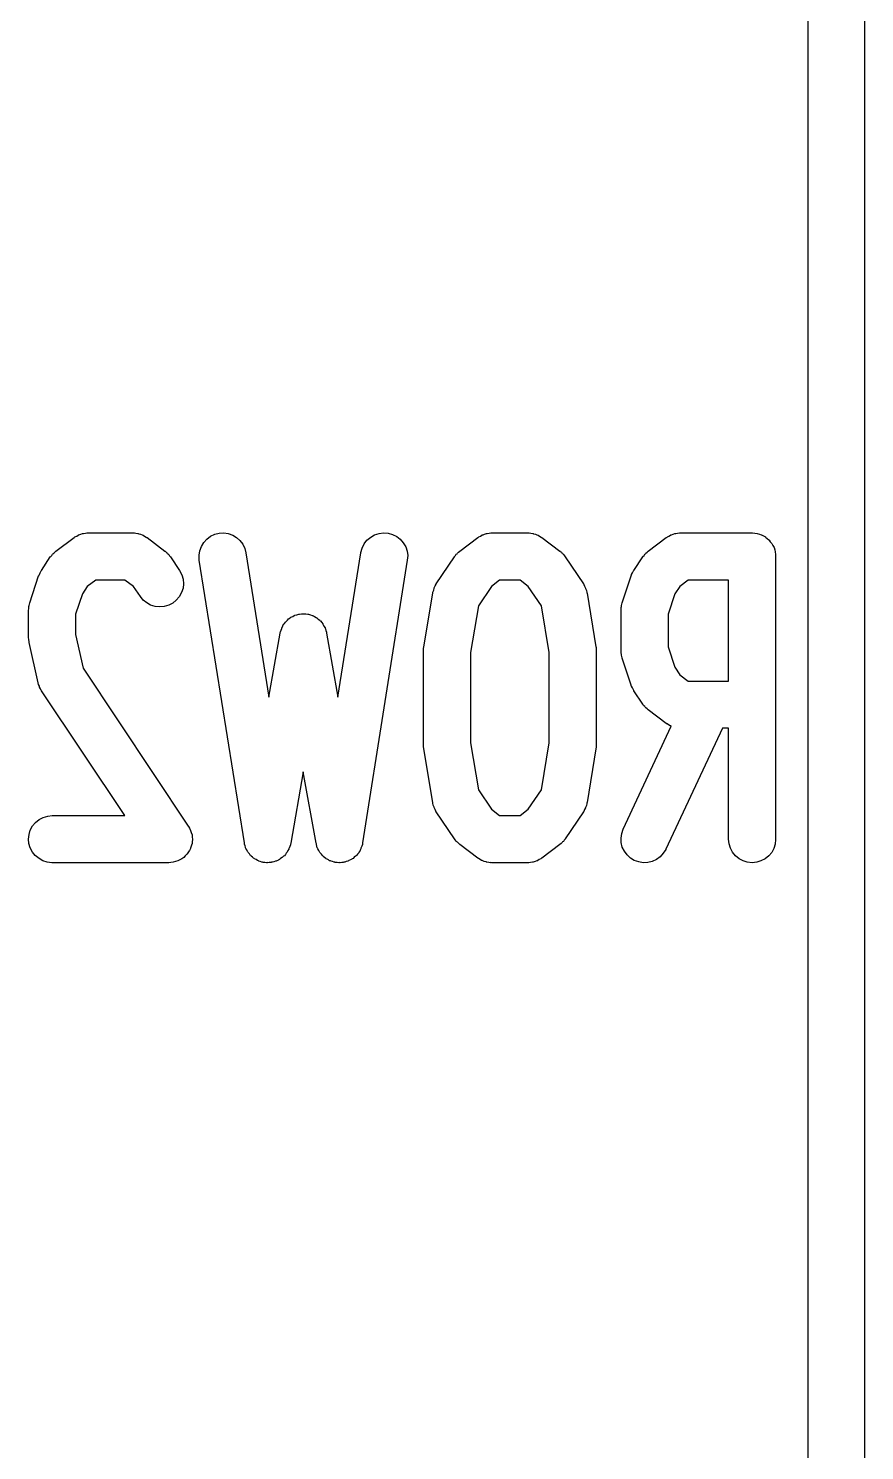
# Model space of a CAD drawing. Extents: x 85 to 230, y -159 to -77.
# Drawn here: x 205.582 to 207.8, y -100.879 to -97.106 of the extents above; entities that cross this region are included whole.
import ezdxf

# ---------------------------------------------------------------- set-up
doc = ezdxf.new("R2010")
doc.units = 0
doc.header["$MEASUREMENT"] = 0
doc.layers.add('BLACK', color=7, linetype='CONTINUOUS')

msp = doc.modelspace()

# ---------------------------------------------------------------- linework, layer by layer
at = {"layer": 'BLACK', "linetype": 'CONTINUOUS'}
for p, q in [((207.65, -107.677), (207.65, -77.2042)), ((207.8, -77.2755), (207.8, -107.606)), ((205.655, -98.4925), (205.703, -98.4568)), ((205.703, -98.4563), (205.704, -98.4556)), ((205.703, -98.4568), (205.703, -98.4563)), ((205.704, -98.4556), (205.705, -98.4547)), ((205.705, -98.4547), (205.71, -98.4525)), ((205.71, -98.4525), (205.714, -98.4501)), ((205.714, -98.4501), (205.715, -98.4496)), ((205.715, -98.4496), (205.716, -98.449)), ((205.716, -98.449), (205.721, -98.4476)), ((205.721, -98.4476), (205.725, -98.4461)), ((205.725, -98.4461), (205.727, -98.4459)), ((205.727, -98.4459), (205.728, -98.4455)), ((205.728, -98.4455), (205.733, -98.445)), ((205.733, -98.445), (205.737, -98.4444)), ((205.737, -98.4444), (205.739, -98.4444)), ((205.739, -98.4444), (205.74, -98.4443)), ((205.74, -98.4443), (205.859, -98.4443)), ((205.859, -98.4443), (205.86, -98.4443)), ((205.86, -98.4443), (205.861, -98.4445)), ((205.861, -98.4445), (205.863, -98.4444)), ((205.863, -98.4444), (205.867, -98.4451)), ((205.867, -98.4451), (205.872, -98.4457)), ((205.872, -98.4457), (205.873, -98.4461)), ((205.873, -98.4461), (205.875, -98.4463)), ((205.875, -98.4463), (205.879, -98.4479)), ((205.879, -98.4479), (205.884, -98.4493)), ((205.884, -98.4493), (205.885, -98.45)), ((205.885, -98.45), (205.886, -98.4505)), ((205.886, -98.4505), (205.89, -98.4529)), ((205.89, -98.4529), (205.894, -98.4552)), ((205.894, -98.4552), (205.895, -98.4561)), ((205.895, -98.4561), (205.897, -98.4568)), ((205.897, -98.4568), (205.944, -98.4925)), ((206.041, -98.48), (206.047, -98.4695)), ((206.047, -98.4695), (206.055, -98.4605)), ((206.055, -98.4605), (206.065, -98.4532)), ((206.065, -98.4532), (206.076, -98.448)), ((206.076, -98.448), (206.088, -98.445)), ((206.088, -98.445), (206.1, -98.4444)), ((206.1, -98.4444), (206.112, -98.4461)), ((206.112, -98.4461), (206.124, -98.4501)), ((206.124, -98.4501), (206.134, -98.4563)), ((206.134, -98.4563), (206.143, -98.4645)), ((206.143, -98.4645), (206.151, -98.4742)), ((206.151, -98.4742), (206.156, -98.4852)), ((206.467, -98.4844), (206.473, -98.4735)), ((206.473, -98.4735), (206.48, -98.4638)), ((206.48, -98.4638), (206.49, -98.4558)), ((206.49, -98.4558), (206.5, -98.4498)), ((206.5, -98.4498), (206.512, -98.4459)), ((206.512, -98.4459), (206.524, -98.4443)), ((206.524, -98.4443), (206.536, -98.4451)), ((206.536, -98.4451), (206.548, -98.4483)), ((206.548, -98.4483), (206.559, -98.4537)), ((206.559, -98.4537), (206.568, -98.4611)), ((206.568, -98.4611), (206.576, -98.4703)), ((206.576, -98.4703), (206.583, -98.4808)), ((206.726, -98.4925), (206.774, -98.4568)), ((206.774, -98.4568), (206.775, -98.4563)), ((206.775, -98.4563), (206.776, -98.4556)), ((206.776, -98.4556), (206.777, -98.4547)), ((206.777, -98.4547), (206.781, -98.4525)), ((206.781, -98.4525), (206.785, -98.4501)), ((206.785, -98.4501), (206.786, -98.4496)), ((206.786, -98.4496), (206.788, -98.449)), ((206.788, -98.449), (206.792, -98.4476)), ((206.792, -98.4476), (206.797, -98.4461)), ((206.797, -98.4461), (206.798, -98.4459)), ((206.798, -98.4459), (206.799, -98.4455)), ((206.799, -98.4455), (206.804, -98.445)), ((206.804, -98.445), (206.809, -98.4444)), ((206.809, -98.4444), (206.81, -98.4444)), ((206.81, -98.4444), (206.811, -98.4443)), ((206.811, -98.4443), (206.907, -98.4443)), ((206.907, -98.4443), (206.908, -98.4443)), ((206.908, -98.4443), (206.909, -98.4445)), ((206.909, -98.4445), (206.91, -98.4444)), ((206.91, -98.4444), (206.915, -98.4451)), ((206.915, -98.4451), (206.92, -98.4457)), ((206.92, -98.4457), (206.921, -98.4461)), ((206.921, -98.4461), (206.922, -98.4463)), ((206.922, -98.4463), (206.927, -98.4479)), ((206.927, -98.4479), (206.931, -98.4493)), ((206.931, -98.4493), (206.933, -98.45)), ((206.933, -98.45), (206.934, -98.4505)), ((206.934, -98.4505), (206.938, -98.4529)), ((206.938, -98.4529), (206.942, -98.4552)), ((206.942, -98.4552), (206.943, -98.4561)), ((206.943, -98.4561), (206.944, -98.4568)), ((206.944, -98.4568), (206.992, -98.4925)), ((207.226, -98.4925), (207.274, -98.4568)), ((207.274, -98.4568), (207.275, -98.4563)), ((207.275, -98.4563), (207.276, -98.4556)), ((207.276, -98.4556), (207.277, -98.4547)), ((207.277, -98.4547), (207.281, -98.4525)), ((207.281, -98.4525), (207.285, -98.4501)), ((207.285, -98.4501), (207.286, -98.4496)), ((207.286, -98.4496), (207.288, -98.449)), ((207.288, -98.449), (207.292, -98.4476)), ((207.292, -98.4476), (207.297, -98.4461)), ((207.297, -98.4461), (207.298, -98.4459)), ((207.298, -98.4459), (207.299, -98.4455)), ((207.299, -98.4455), (207.304, -98.445)), ((207.304, -98.445), (207.309, -98.4444)), ((207.309, -98.4444), (207.31, -98.4444)), ((207.31, -98.4444), (207.311, -98.4443)), ((207.311, -98.4443), (207.502, -98.4443)), ((207.502, -98.4443), (207.502, -98.4443)), ((207.502, -98.4443), (207.502, -98.4443)), ((207.502, -98.4443), (207.503, -98.4443)), ((207.502, -98.4443), (207.502, -98.4443)), ((207.503, -98.4443), (207.509, -98.445)), ((207.509, -98.445), (207.515, -98.4456)), ((207.515, -98.4456), (207.515, -98.4456)), ((207.515, -98.4456), (207.515, -98.4457)), ((207.515, -98.4457), (207.521, -98.4474)), ((207.521, -98.4474), (207.526, -98.4492)), ((207.526, -98.4492), (207.526, -98.4493)), ((207.526, -98.4493), (207.527, -98.4493)), ((207.527, -98.4493), (207.532, -98.4522)), ((207.532, -98.4522), (207.537, -98.455)), ((207.537, -98.455), (207.537, -98.4551)), ((207.537, -98.4551), (207.537, -98.4552)), ((207.537, -98.4552), (207.542, -98.459)), ((207.542, -98.459), (207.546, -98.4628)), ((207.546, -98.4628), (207.546, -98.4629)), ((207.546, -98.4629), (207.547, -98.4631)), ((207.547, -98.4631), (207.55, -98.4677)), ((207.55, -98.4677), (207.554, -98.4722)), ((207.554, -98.4722), (207.554, -98.4724)), ((207.554, -98.4724), (207.554, -98.4726)), ((207.554, -98.4726), (207.557, -98.4778)), ((207.557, -98.4778), (207.56, -98.483)), ((205.617, -98.5436), (205.64, -98.5078)), ((205.64, -98.5078), (205.641, -98.5071)), ((205.641, -98.5071), (205.644, -98.504)), ((205.644, -98.504), (205.646, -98.5007)), ((205.646, -98.5007), (205.647, -98.4994)), ((205.647, -98.4994), (205.649, -98.4978)), ((205.649, -98.4978), (205.652, -98.4953)), ((205.652, -98.4953), (205.655, -98.4925)), ((205.944, -98.4925), (205.945, -98.493)), ((205.945, -98.493), (205.948, -98.4958)), ((205.948, -98.4958), (205.951, -98.4984)), ((205.951, -98.4984), (205.952, -98.5)), ((205.952, -98.5), (205.954, -98.5014)), ((205.954, -98.5014), (205.956, -98.5047)), ((205.956, -98.5047), (205.959, -98.5078)), ((205.959, -98.5078), (205.983, -98.5436)), ((206.035, -98.5035), (206.037, -98.4915)), ((206.035, -98.5157), (206.035, -98.5035)), ((206.035, -98.5166), (206.035, -98.5157)), ((206.155, -99.2666), (206.035, -98.5166)), ((206.037, -98.4915), (206.041, -98.48)), ((206.156, -98.4852), (206.159, -98.497)), ((206.159, -98.497), (206.22, -98.8801)), ((206.403, -98.8801), (206.464, -98.497)), ((206.464, -98.4961), (206.467, -98.4844)), ((206.464, -98.497), (206.464, -98.4961)), ((206.587, -98.5166), (206.468, -99.2666)), ((206.583, -98.4808), (206.587, -98.4923)), ((206.587, -98.4923), (206.588, -98.5044)), ((206.588, -98.5044), (206.587, -98.5166)), ((206.664, -98.5793), (206.712, -98.5078)), ((206.712, -98.5071), (206.715, -98.504)), ((206.712, -98.5078), (206.712, -98.5071)), ((206.715, -98.504), (206.717, -98.5007)), ((206.717, -98.5007), (206.719, -98.4994)), ((206.719, -98.4994), (206.72, -98.4978)), ((206.72, -98.4978), (206.723, -98.4953)), ((206.723, -98.4953), (206.726, -98.4925)), ((206.992, -98.4925), (206.993, -98.493)), ((206.993, -98.493), (206.995, -98.4958)), ((206.995, -98.4958), (206.999, -98.4984)), ((206.999, -98.4984), (207, -98.5)), ((207, -98.5), (207.001, -98.5014)), ((207.001, -98.5014), (207.004, -98.5047)), ((207.004, -98.5047), (207.006, -98.5078)), ((207.006, -98.5078), (207.054, -98.5793)), ((207.188, -98.5436), (207.212, -98.5078)), ((207.212, -98.5071), (207.215, -98.504)), ((207.212, -98.5078), (207.212, -98.5071)), ((207.215, -98.504), (207.217, -98.5007)), ((207.217, -98.5007), (207.219, -98.4994)), ((207.219, -98.4994), (207.22, -98.4978)), ((207.22, -98.4978), (207.223, -98.4953)), ((207.223, -98.4953), (207.226, -98.4925)), ((207.56, -98.483), (207.56, -98.4832)), ((207.56, -98.4832), (207.56, -98.4834)), ((207.56, -98.4834), (207.562, -98.489)), ((207.562, -98.489), (207.563, -98.4947)), ((207.563, -98.4947), (207.563, -98.4949)), ((207.563, -98.4949), (207.563, -98.4951)), ((207.563, -98.4951), (207.564, -98.5009)), ((207.564, -98.5009), (207.564, -98.5068)), ((207.564, -98.5068), (207.564, -99.2568)), ((205.61, -98.556), (205.611, -98.5543)), ((205.611, -98.5543), (205.613, -98.5505)), ((205.613, -98.5505), (205.615, -98.5466)), ((205.615, -98.5466), (205.616, -98.5451)), ((205.616, -98.5451), (205.617, -98.5436)), ((205.983, -98.5436), (205.983, -98.5443)), ((205.983, -98.5443), (205.989, -98.5551)), ((207.182, -98.5543), (207.184, -98.5505)), ((207.182, -98.556), (207.182, -98.5543)), ((207.184, -98.5505), (207.186, -98.5466)), ((207.186, -98.5466), (207.187, -98.5451)), ((207.187, -98.5451), (207.188, -98.5436)), ((205.586, -98.6299), (205.609, -98.5585)), ((205.609, -98.5585), (205.61, -98.5576)), ((205.61, -98.5576), (205.61, -98.556)), ((205.738, -98.5861), (205.725, -98.6059)), ((205.761, -98.5693), (205.738, -98.5861)), ((205.838, -98.5693), (205.761, -98.5693)), ((205.861, -98.5861), (205.838, -98.5693)), ((205.879, -98.6129), (205.861, -98.5861)), ((205.992, -98.5911), (205.988, -98.6028)), ((205.989, -98.5551), (205.992, -98.5668)), ((205.992, -98.5668), (205.993, -98.579)), ((205.993, -98.579), (205.992, -98.5911)), ((206.657, -98.5964), (206.658, -98.5911)), ((206.658, -98.59), (206.661, -98.5851)), ((206.658, -98.5906), (206.658, -98.59)), ((206.658, -98.5911), (206.658, -98.5906)), ((206.661, -98.5851), (206.664, -98.5802)), ((206.664, -98.5798), (206.664, -98.5793)), ((206.664, -98.5802), (206.664, -98.5798)), ((206.81, -98.5861), (206.776, -98.6374)), ((206.832, -98.5693), (206.81, -98.5861)), ((206.886, -98.5693), (206.832, -98.5693)), ((206.908, -98.5861), (206.886, -98.5693)), ((206.943, -98.6374), (206.908, -98.5861)), ((207.054, -98.5793), (207.054, -98.58)), ((207.054, -98.58), (207.055, -98.5805)), ((207.055, -98.5805), (207.055, -98.5809)), ((207.055, -98.5809), (207.057, -98.5859)), ((207.057, -98.5859), (207.06, -98.5908)), ((207.06, -98.5908), (207.06, -98.5914)), ((207.06, -98.5914), (207.06, -98.5919)), ((207.06, -98.5919), (207.062, -98.5973)), ((207.157, -98.6299), (207.181, -98.5585)), ((207.181, -98.5576), (207.182, -98.556)), ((207.181, -98.5585), (207.181, -98.5576)), ((207.31, -98.5861), (207.297, -98.6059)), ((207.332, -98.5693), (207.31, -98.5861)), ((207.439, -98.5693), (207.332, -98.5693)), ((207.439, -98.8372), (207.439, -98.5693)), ((205.585, -98.6333), (205.586, -98.6299)), ((205.725, -98.6059), (205.707, -98.6598)), ((205.886, -98.6223), (205.879, -98.6129)), ((205.896, -98.6301), (205.886, -98.6223)), ((205.906, -98.6359), (205.896, -98.6301)), ((205.974, -98.6228), (205.965, -98.6305)), ((205.982, -98.6135), (205.974, -98.6228)), ((205.988, -98.6028), (205.982, -98.6135)), ((206.631, -98.7465), (206.655, -98.6037)), ((206.655, -98.6017), (206.657, -98.5964)), ((206.655, -98.6023), (206.655, -98.6017)), ((206.655, -98.6028), (206.655, -98.6023)), ((206.655, -98.6037), (206.655, -98.6028)), ((207.062, -98.5973), (207.063, -98.6026)), ((207.063, -98.6026), (207.063, -98.6031)), ((207.063, -98.6031), (207.064, -98.6037)), ((207.064, -98.6037), (207.087, -98.7465)), ((207.156, -98.6333), (207.157, -98.6299)), ((207.297, -98.6059), (207.279, -98.6598)), ((205.582, -98.6488), (205.583, -98.6453)), ((205.582, -98.6497), (205.582, -98.6488)), ((205.582, -98.7211), (205.582, -98.6497)), ((205.583, -98.6392), (205.584, -98.6367)), ((205.583, -98.6418), (205.583, -98.6392)), ((205.583, -98.6453), (205.583, -98.6418)), ((205.584, -98.6367), (205.585, -98.6333)), ((205.707, -98.6598), (205.707, -98.7142)), ((205.918, -98.6395), (205.906, -98.6359)), ((205.93, -98.6407), (205.918, -98.6395)), ((205.942, -98.6396), (205.93, -98.6407)), ((205.954, -98.6361), (205.942, -98.6396)), ((205.965, -98.6305), (205.954, -98.6361)), ((206.278, -98.6681), (206.283, -98.666)), ((206.283, -98.666), (206.287, -98.6636)), ((206.287, -98.6636), (206.288, -98.6632)), ((206.288, -98.6632), (206.289, -98.6627)), ((206.289, -98.6627), (206.294, -98.6614)), ((206.294, -98.6614), (206.299, -98.6599)), ((206.299, -98.6599), (206.3, -98.6598)), ((206.3, -98.6598), (206.301, -98.6595)), ((206.301, -98.6595), (206.306, -98.6591)), ((206.306, -98.6591), (206.311, -98.6586)), ((206.311, -98.6586), (206.312, -98.6587)), ((206.312, -98.6587), (206.313, -98.6586)), ((206.313, -98.6586), (206.318, -98.6592)), ((206.318, -98.6592), (206.323, -98.6596)), ((206.323, -98.6596), (206.324, -98.66)), ((206.324, -98.66), (206.325, -98.6601)), ((206.325, -98.6601), (206.33, -98.6617)), ((206.33, -98.6617), (206.335, -98.663)), ((206.335, -98.663), (206.336, -98.6636)), ((206.336, -98.6636), (206.337, -98.6639)), ((206.337, -98.6639), (206.341, -98.6664)), ((206.341, -98.6664), (206.345, -98.6686)), ((206.776, -98.6374), (206.755, -98.762)), ((206.963, -98.762), (206.943, -98.6374)), ((207.154, -98.6418), (207.155, -98.6392)), ((207.154, -98.6453), (207.154, -98.6418)), ((207.154, -98.6488), (207.154, -98.6453)), ((207.154, -98.6497), (207.154, -98.6488)), ((207.154, -98.7568), (207.154, -98.6497)), ((207.155, -98.6367), (207.156, -98.6333)), ((207.155, -98.6392), (207.155, -98.6367)), ((207.279, -98.6598), (207.279, -98.7467)), ((206.251, -98.7069), (206.252, -98.7023)), ((206.252, -98.7023), (206.254, -98.6976)), ((206.254, -98.6965), (206.255, -98.6953)), ((206.254, -98.6976), (206.254, -98.6965)), ((206.255, -98.6953), (206.257, -98.6911)), ((206.257, -98.6911), (206.259, -98.6868)), ((206.259, -98.6868), (206.26, -98.6858)), ((206.26, -98.6858), (206.261, -98.6848)), ((206.261, -98.6848), (206.264, -98.6811)), ((206.264, -98.6811), (206.267, -98.6773)), ((206.267, -98.6773), (206.268, -98.6765)), ((206.268, -98.6765), (206.269, -98.6756)), ((206.269, -98.6756), (206.272, -98.6726)), ((206.272, -98.6726), (206.276, -98.6695)), ((206.276, -98.6695), (206.277, -98.6689)), ((206.277, -98.6689), (206.278, -98.6681)), ((206.345, -98.6686), (206.346, -98.6694)), ((206.346, -98.6694), (206.347, -98.67)), ((206.347, -98.67), (206.351, -98.6731)), ((206.351, -98.6731), (206.355, -98.6762)), ((206.355, -98.6762), (206.356, -98.6771)), ((206.356, -98.6771), (206.357, -98.6779)), ((206.357, -98.6779), (206.36, -98.6817)), ((206.36, -98.6817), (206.363, -98.6855)), ((206.363, -98.6855), (206.363, -98.6866)), ((206.363, -98.6866), (206.364, -98.6875)), ((206.364, -98.6875), (206.366, -98.6919)), ((206.366, -98.6919), (206.369, -98.6961)), ((206.369, -98.6961), (206.369, -98.6973)), ((206.369, -98.6973), (206.37, -98.6984)), ((206.37, -98.6984), (206.371, -98.7031)), ((206.371, -98.7031), (206.373, -98.7077)), ((205.582, -98.7214), (205.582, -98.7211)), ((205.582, -98.7217), (205.582, -98.7214)), ((205.583, -98.7274), (205.582, -98.7217)), ((205.584, -98.7332), (205.583, -98.7274)), ((205.584, -98.7335), (205.584, -98.7332)), ((205.584, -98.7338), (205.584, -98.7335)), ((205.584, -98.7346), (205.584, -98.7338)), ((205.608, -98.8418), (205.584, -98.7346)), ((205.707, -98.7142), (205.727, -98.8033)), ((206.22, -98.8801), (206.25, -98.7101)), ((206.25, -98.7081), (206.251, -98.7069)), ((206.25, -98.7093), (206.25, -98.7081)), ((206.25, -98.7101), (206.25, -98.7093)), ((206.373, -98.7077), (206.373, -98.709)), ((206.373, -98.709), (206.373, -98.7101)), ((206.373, -98.7101), (206.403, -98.8801)), ((206.63, -98.7512), (206.631, -98.7465)), ((206.63, -98.7559), (206.63, -98.7512)), ((206.63, -98.7568), (206.63, -98.7559)), ((206.63, -99.0068), (206.63, -98.7568)), ((206.755, -98.762), (206.755, -99.0016)), ((206.963, -99.0016), (206.963, -98.762)), ((207.087, -98.7465), (207.088, -98.7474)), ((207.088, -98.7474), (207.088, -98.7521)), ((207.088, -98.7521), (207.088, -98.7568)), ((207.088, -98.7568), (207.088, -99.0068)), ((207.154, -98.7603), (207.154, -98.7568)), ((207.154, -98.7638), (207.154, -98.7603)), ((207.155, -98.7663), (207.154, -98.7638)), ((207.155, -98.7689), (207.155, -98.7663)), ((207.156, -98.7723), (207.155, -98.7689)), ((207.157, -98.7757), (207.156, -98.7723)), ((207.157, -98.7766), (207.157, -98.7757)), ((207.181, -98.848), (207.157, -98.7766)), ((207.279, -98.7467), (207.297, -98.8005)), ((205.727, -98.8033), (206.006, -99.2221)), ((207.297, -98.8005), (207.31, -98.8204)), ((205.609, -98.8466), (205.608, -98.8418)), ((205.611, -98.8513), (205.609, -98.8466)), ((205.611, -98.8523), (205.611, -98.8513)), ((205.611, -98.8534), (205.611, -98.8523)), ((205.614, -98.8577), (205.611, -98.8534)), ((207.181, -98.8496), (207.181, -98.848)), ((207.182, -98.8513), (207.181, -98.8496)), ((207.184, -98.8552), (207.182, -98.8513)), ((207.186, -98.8591), (207.184, -98.8552)), ((207.31, -98.8204), (207.332, -98.8372)), ((207.332, -98.8372), (207.439, -98.8372)), ((205.616, -98.8622), (205.614, -98.8577)), ((205.617, -98.8629), (205.616, -98.8622)), ((205.838, -99.1943), (205.617, -98.8629)), ((207.187, -98.8606), (207.186, -98.8591)), ((207.188, -98.8622), (207.187, -98.8606)), ((207.188, -98.8629), (207.188, -98.8622)), ((207.212, -98.8986), (207.188, -98.8629)), ((207.214, -98.9018), (207.212, -98.8986)), ((207.217, -98.905), (207.214, -98.9018)), ((207.218, -98.9065), (207.217, -98.905)), ((207.22, -98.908), (207.218, -98.9065)), ((207.223, -98.9106), (207.22, -98.908)), ((207.226, -98.9134), (207.223, -98.9106)), ((207.226, -98.9139), (207.226, -98.9134)), ((207.274, -98.9497), (207.226, -98.9139)), ((207.16, -99.2304), (207.287, -98.9572)), ((207.423, -98.9622), (207.273, -99.2832)), ((207.275, -98.9504), (207.274, -98.9497)), ((207.276, -98.9512), (207.275, -98.9504)), ((207.28, -98.9535), (207.276, -98.9512)), ((207.284, -98.956), (207.28, -98.9535)), ((207.286, -98.9564), (207.284, -98.956)), ((207.287, -98.9571), (207.286, -98.9564)), ((207.287, -98.9572), (207.287, -98.9571)), ((207.439, -98.9622), (207.423, -98.9622)), ((207.439, -99.2568), (207.439, -98.9622)), ((206.63, -99.0115), (206.63, -99.0068)), ((206.755, -99.0016), (206.776, -99.1261)), ((206.943, -99.1261), (206.963, -99.0016)), ((207.088, -99.0068), (207.088, -99.0077)), ((206.631, -99.0162), (206.63, -99.0115)), ((206.631, -99.0171), (206.631, -99.0162)), ((206.655, -99.1599), (206.631, -99.0171)), ((207.087, -99.0171), (207.064, -99.1599)), ((207.088, -99.0123), (207.087, -99.0171)), ((207.088, -99.0077), (207.088, -99.0123)), ((206.311, -99.0782), (206.278, -99.2677)), ((206.345, -99.2677), (206.311, -99.0782)), ((206.776, -99.1261), (206.81, -99.1775)), ((206.908, -99.1775), (206.943, -99.1261)), ((205.621, -99.199), (205.633, -99.1955)), ((205.633, -99.1955), (205.645, -99.1943)), ((205.645, -99.1943), (205.838, -99.1943)), ((206.655, -99.1605), (206.655, -99.1599)), ((206.655, -99.161), (206.655, -99.1605)), ((206.656, -99.1663), (206.655, -99.161)), ((206.658, -99.1717), (206.656, -99.1663)), ((206.658, -99.1722), (206.658, -99.1717)), ((206.658, -99.1728), (206.658, -99.1722)), ((206.661, -99.1777), (206.658, -99.1728)), ((206.663, -99.1826), (206.661, -99.1777)), ((206.663, -99.1831), (206.663, -99.1826)), ((206.664, -99.1836), (206.663, -99.1831)), ((206.664, -99.1843), (206.664, -99.1836)), ((206.712, -99.2557), (206.664, -99.1843)), ((206.81, -99.1775), (206.832, -99.1943)), ((206.832, -99.1943), (206.886, -99.1943)), ((206.886, -99.1943), (206.908, -99.1775)), ((207.054, -99.1843), (207.006, -99.2557)), ((207.055, -99.1834), (207.054, -99.1838)), ((207.054, -99.1838), (207.054, -99.1843)), ((207.057, -99.1784), (207.055, -99.1834)), ((207.06, -99.1736), (207.057, -99.1784)), ((207.062, -99.1672), (207.06, -99.1725)), ((207.06, -99.1725), (207.06, -99.173)), ((207.06, -99.173), (207.06, -99.1736)), ((207.063, -99.1619), (207.062, -99.1672)), ((207.064, -99.1599), (207.063, -99.1608)), ((207.063, -99.1608), (207.063, -99.1613)), ((207.063, -99.1613), (207.063, -99.1619)), ((205.584, -99.2442), (205.587, -99.2326)), ((205.587, -99.2326), (205.593, -99.2218)), ((205.593, -99.2218), (205.601, -99.2124)), ((205.601, -99.2124), (205.61, -99.2047)), ((205.61, -99.2047), (205.621, -99.199)), ((206.006, -99.2221), (206.007, -99.2226)), ((206.007, -99.2226), (206.007, -99.2226)), ((206.007, -99.2226), (206.007, -99.2226)), ((206.007, -99.2226), (206.007, -99.2229)), ((206.007, -99.2229), (206.009, -99.228)), ((206.009, -99.228), (206.012, -99.2334)), ((206.012, -99.2334), (206.012, -99.2335)), ((206.012, -99.2335), (206.012, -99.2337)), ((206.012, -99.2337), (206.014, -99.2393)), ((207.156, -99.2419), (207.16, -99.2304)), ((205.582, -99.2564), (205.584, -99.2442)), ((205.583, -99.2685), (205.582, -99.2564)), ((205.587, -99.2802), (205.583, -99.2685)), ((206.014, -99.2393), (206.016, -99.2451)), ((206.015, -99.2697), (206.014, -99.2755)), ((206.016, -99.2695), (206.015, -99.2697)), ((206.016, -99.2451), (206.016, -99.2453)), ((206.016, -99.2453), (206.016, -99.2454)), ((206.016, -99.2454), (206.016, -99.2513)), ((206.016, -99.2513), (206.017, -99.2572)), ((206.017, -99.2576), (206.016, -99.2636)), ((206.016, -99.2636), (206.016, -99.2694)), ((206.016, -99.2694), (206.016, -99.2695)), ((206.017, -99.2572), (206.017, -99.2574)), ((206.017, -99.2574), (206.017, -99.2576)), ((206.155, -99.2683), (206.155, -99.2666)), ((206.155, -99.2701), (206.155, -99.2683)), ((206.157, -99.2742), (206.155, -99.2701)), ((206.278, -99.2686), (206.277, -99.2703)), ((206.277, -99.2703), (206.277, -99.2721)), ((206.278, -99.2677), (206.278, -99.2686)), ((206.346, -99.2695), (206.345, -99.2677)), ((206.346, -99.2713), (206.346, -99.2695)), ((206.347, -99.2753), (206.346, -99.2713)), ((206.468, -99.271), (206.466, -99.2751)), ((206.468, -99.2666), (206.468, -99.2675)), ((206.468, -99.2675), (206.468, -99.2692)), ((206.468, -99.2692), (206.468, -99.271)), ((206.714, -99.2589), (206.712, -99.2557)), ((206.717, -99.2622), (206.714, -99.2589)), ((206.718, -99.2636), (206.717, -99.2622)), ((206.72, -99.2652), (206.718, -99.2636)), ((206.723, -99.2678), (206.72, -99.2652)), ((206.726, -99.2706), (206.723, -99.2678)), ((206.726, -99.2711), (206.726, -99.2706)), ((206.774, -99.3068), (206.726, -99.2711)), ((206.992, -99.2711), (206.944, -99.3068)), ((206.995, -99.2683), (206.992, -99.2711)), ((206.998, -99.2658), (206.995, -99.2683)), ((206.999, -99.2642), (206.998, -99.2658)), ((207.001, -99.2628), (206.999, -99.2642)), ((207.003, -99.2596), (207.001, -99.2628)), ((207.006, -99.2565), (207.003, -99.2596)), ((207.006, -99.2557), (207.006, -99.2565)), ((207.154, -99.2539), (207.156, -99.2419)), ((207.154, -99.2661), (207.154, -99.2539)), ((207.157, -99.2779), (207.154, -99.2661)), ((207.441, -99.2689), (207.439, -99.2568)), ((207.444, -99.2806), (207.441, -99.2689)), ((207.563, -99.2698), (207.559, -99.2814)), ((207.564, -99.2577), (207.563, -99.2698)), ((207.564, -99.2568), (207.564, -99.2577)), ((205.593, -99.291), (205.587, -99.2802)), ((205.6, -99.3005), (205.593, -99.291)), ((205.61, -99.3084), (205.6, -99.3005)), ((205.62, -99.3142), (205.61, -99.3084)), ((205.989, -99.309), (205.984, -99.3117)), ((205.994, -99.3051), (205.989, -99.3089)), ((205.989, -99.3089), (205.989, -99.3089)), ((205.989, -99.3089), (205.989, -99.309)), ((205.998, -99.3014), (205.994, -99.3051)), ((206.002, -99.2965), (205.998, -99.3011)), ((205.998, -99.3011), (205.998, -99.3013)), ((205.998, -99.3013), (205.998, -99.3014)), ((206.006, -99.292), (206.002, -99.2965)), ((206.009, -99.2865), (206.006, -99.2917)), ((206.006, -99.2917), (206.006, -99.2919)), ((206.006, -99.2919), (206.006, -99.292)), ((206.012, -99.2813), (206.009, -99.2865)), ((206.014, -99.2755), (206.012, -99.281)), ((206.012, -99.281), (206.012, -99.2812)), ((206.012, -99.2812), (206.012, -99.2813)), ((206.158, -99.2784), (206.157, -99.2742)), ((206.158, -99.28), (206.158, -99.2784)), ((206.159, -99.2817), (206.158, -99.28)), ((206.161, -99.2855), (206.159, -99.2817)), ((206.163, -99.2894), (206.161, -99.2855)), ((206.164, -99.2908), (206.163, -99.2894)), ((206.165, -99.2924), (206.164, -99.2908)), ((206.168, -99.2957), (206.165, -99.2924)), ((206.17, -99.2991), (206.168, -99.2957)), ((206.172, -99.3003), (206.17, -99.2991)), ((206.173, -99.3017), (206.172, -99.3003)), ((206.176, -99.3044), (206.173, -99.3017)), ((206.179, -99.3072), (206.176, -99.3044)), ((206.181, -99.3082), (206.179, -99.3072)), ((206.182, -99.3093), (206.181, -99.3082)), ((206.186, -99.3112), (206.182, -99.3093)), ((206.25, -99.3093), (206.248, -99.3104)), ((206.251, -99.3084), (206.25, -99.3093)), ((206.255, -99.3057), (206.251, -99.3084)), ((206.258, -99.3031), (206.255, -99.3057)), ((206.259, -99.3017), (206.258, -99.3031)), ((206.261, -99.3006), (206.259, -99.3017)), ((206.264, -99.2972), (206.261, -99.3006)), ((206.266, -99.294), (206.264, -99.2972)), ((206.267, -99.2925), (206.266, -99.294)), ((206.268, -99.2911), (206.267, -99.2925)), ((206.27, -99.2873), (206.268, -99.2911)), ((206.273, -99.2836), (206.27, -99.2873)), ((206.274, -99.2803), (206.273, -99.2819)), ((206.273, -99.2819), (206.273, -99.2836)), ((206.275, -99.2762), (206.274, -99.2803)), ((206.277, -99.2721), (206.275, -99.2762)), ((206.348, -99.2795), (206.347, -99.2753)), ((206.349, -99.2811), (206.348, -99.2795)), ((206.35, -99.2828), (206.349, -99.2811)), ((206.352, -99.2865), (206.35, -99.2828)), ((206.354, -99.2904), (206.352, -99.2865)), ((206.355, -99.2918), (206.354, -99.2904)), ((206.356, -99.2933), (206.355, -99.2918)), ((206.359, -99.2966), (206.356, -99.2933)), ((206.362, -99.3), (206.359, -99.2966)), ((206.363, -99.3011), (206.362, -99.3)), ((206.364, -99.3025), (206.363, -99.3011)), ((206.367, -99.3051), (206.364, -99.3025)), ((206.371, -99.3079), (206.367, -99.3051)), ((206.372, -99.3088), (206.371, -99.3079)), ((206.374, -99.3099), (206.372, -99.3088)), ((206.441, -99.3086), (206.44, -99.3098)), ((206.443, -99.3078), (206.441, -99.3086)), ((206.446, -99.3049), (206.443, -99.3078)), ((206.45, -99.3023), (206.446, -99.3049)), ((206.451, -99.3009), (206.45, -99.3023)), ((206.452, -99.2998), (206.451, -99.3009)), ((206.455, -99.2964), (206.452, -99.2998)), ((206.458, -99.2931), (206.455, -99.2964)), ((206.46, -99.2901), (206.458, -99.2915)), ((206.458, -99.2915), (206.458, -99.2931)), ((206.462, -99.2863), (206.46, -99.2901)), ((206.464, -99.2825), (206.462, -99.2863)), ((206.465, -99.2792), (206.464, -99.2808)), ((206.464, -99.2808), (206.464, -99.2825)), ((206.466, -99.2751), (206.465, -99.2792)), ((206.775, -99.3075), (206.774, -99.3068)), ((206.776, -99.3084), (206.775, -99.3075)), ((206.78, -99.3107), (206.776, -99.3084)), ((206.941, -99.3089), (206.937, -99.3111)), ((206.942, -99.308), (206.941, -99.3089)), ((206.944, -99.3073), (206.942, -99.308)), ((206.944, -99.3068), (206.944, -99.3073)), ((207.163, -99.289), (207.157, -99.2779)), ((207.17, -99.2988), (207.163, -99.289)), ((207.179, -99.307), (207.17, -99.2988)), ((207.189, -99.3132), (207.179, -99.307)), ((207.258, -99.3034), (207.248, -99.3106)), ((207.266, -99.2944), (207.258, -99.3034)), ((207.273, -99.284), (207.266, -99.2944)), ((207.273, -99.2832), (207.273, -99.284)), ((207.45, -99.2914), (207.444, -99.2806)), ((207.458, -99.3008), (207.45, -99.2914)), ((207.467, -99.3086), (207.458, -99.3008)), ((207.478, -99.3144), (207.467, -99.3086)), ((207.536, -99.3091), (207.525, -99.3147)), ((207.546, -99.3014), (207.536, -99.3091)), ((207.554, -99.2921), (207.546, -99.3014)), ((207.559, -99.2814), (207.554, -99.2921)), ((205.632, -99.3179), (205.62, -99.3142)), ((205.644, -99.3193), (205.632, -99.3179)), ((205.645, -99.3193), (205.644, -99.3193)), ((205.954, -99.3193), (205.645, -99.3193)), ((205.96, -99.3187), (205.954, -99.3193)), ((205.966, -99.3182), (205.96, -99.3187)), ((205.972, -99.3163), (205.966, -99.3181)), ((205.966, -99.3181), (205.966, -99.3181)), ((205.966, -99.3181), (205.966, -99.3182)), ((205.978, -99.3147), (205.972, -99.3163)), ((205.984, -99.3117), (205.978, -99.3146)), ((205.978, -99.3146), (205.978, -99.3146)), ((205.978, -99.3146), (205.978, -99.3147)), ((206.19, -99.3134), (206.186, -99.3112)), ((206.192, -99.3141), (206.19, -99.3134)), ((206.193, -99.3149), (206.192, -99.3141)), ((206.197, -99.3161), (206.193, -99.3149)), ((206.201, -99.3175), (206.197, -99.3161)), ((206.203, -99.3178), (206.201, -99.3175)), ((206.205, -99.3183), (206.203, -99.3178)), ((206.209, -99.3186), (206.205, -99.3183)), ((206.213, -99.3192), (206.209, -99.3186)), ((206.215, -99.3191), (206.213, -99.3192)), ((206.217, -99.3193), (206.215, -99.3191)), ((206.221, -99.3188), (206.217, -99.3193)), ((206.226, -99.3186), (206.221, -99.3188)), ((206.227, -99.3181), (206.226, -99.3186)), ((206.229, -99.3179), (206.227, -99.3181)), ((206.233, -99.3167), (206.229, -99.3179)), ((206.237, -99.3156), (206.233, -99.3167)), ((206.239, -99.3148), (206.237, -99.3156)), ((206.241, -99.3143), (206.239, -99.3148)), ((206.245, -99.3122), (206.241, -99.3143)), ((206.248, -99.3104), (206.245, -99.3122)), ((206.378, -99.3118), (206.374, -99.3099)), ((206.381, -99.3139), (206.378, -99.3118)), ((206.383, -99.3145), (206.381, -99.3139)), ((206.385, -99.3153), (206.383, -99.3145)), ((206.389, -99.3164), (206.385, -99.3153)), ((206.393, -99.3178), (206.389, -99.3164)), ((206.395, -99.318), (206.393, -99.3178)), ((206.396, -99.3185), (206.395, -99.318)), ((206.401, -99.3187), (206.396, -99.3185)), ((206.405, -99.3193), (206.401, -99.3187)), ((206.407, -99.3191), (206.405, -99.3193)), ((206.409, -99.3193), (206.407, -99.3191)), ((206.413, -99.3187), (206.409, -99.3193)), ((206.417, -99.3184), (206.413, -99.3187)), ((206.419, -99.3179), (206.417, -99.3184)), ((206.421, -99.3177), (206.419, -99.3179)), ((206.425, -99.3163), (206.421, -99.3177)), ((206.429, -99.3152), (206.425, -99.3163)), ((206.431, -99.3144), (206.429, -99.3152)), ((206.432, -99.3138), (206.431, -99.3144)), ((206.436, -99.3117), (206.432, -99.3138)), ((206.44, -99.3098), (206.436, -99.3117)), ((206.784, -99.3131), (206.78, -99.3107)), ((206.786, -99.3136), (206.784, -99.3131)), ((206.787, -99.3142), (206.786, -99.3136)), ((206.791, -99.3157), (206.787, -99.3142)), ((206.796, -99.3173), (206.791, -99.3157)), ((206.797, -99.3175), (206.796, -99.3173)), ((206.798, -99.3179), (206.797, -99.3175)), ((206.803, -99.3185), (206.798, -99.3179)), ((206.808, -99.3192), (206.803, -99.3185)), ((206.809, -99.3191), (206.808, -99.3192)), ((206.811, -99.3193), (206.809, -99.3191)), ((206.907, -99.3193), (206.811, -99.3193)), ((206.811, -99.3193), (206.811, -99.3193)), ((206.908, -99.3192), (206.907, -99.3193)), ((206.909, -99.3192), (206.908, -99.3192)), ((206.914, -99.3186), (206.909, -99.3192)), ((206.919, -99.3181), (206.914, -99.3186)), ((206.92, -99.3177), (206.919, -99.3181)), ((206.921, -99.3175), (206.92, -99.3177)), ((206.926, -99.316), (206.921, -99.3175)), ((206.931, -99.3146), (206.926, -99.316)), ((206.932, -99.3139), (206.931, -99.3146)), ((206.933, -99.3135), (206.932, -99.3139)), ((206.937, -99.3111), (206.933, -99.3135)), ((207.201, -99.3174), (207.189, -99.3132)), ((207.213, -99.3192), (207.201, -99.3174)), ((207.225, -99.3187), (207.213, -99.3192)), ((207.237, -99.3158), (207.225, -99.3187)), ((207.248, -99.3106), (207.237, -99.3158)), ((207.489, -99.318), (207.478, -99.3144)), ((207.502, -99.3193), (207.489, -99.318)), ((207.514, -99.3182), (207.502, -99.3193)), ((207.525, -99.3147), (207.514, -99.3182))]:
    msp.add_line(p, q, dxfattribs=at)

doc.saveas('drawing.dxf')
